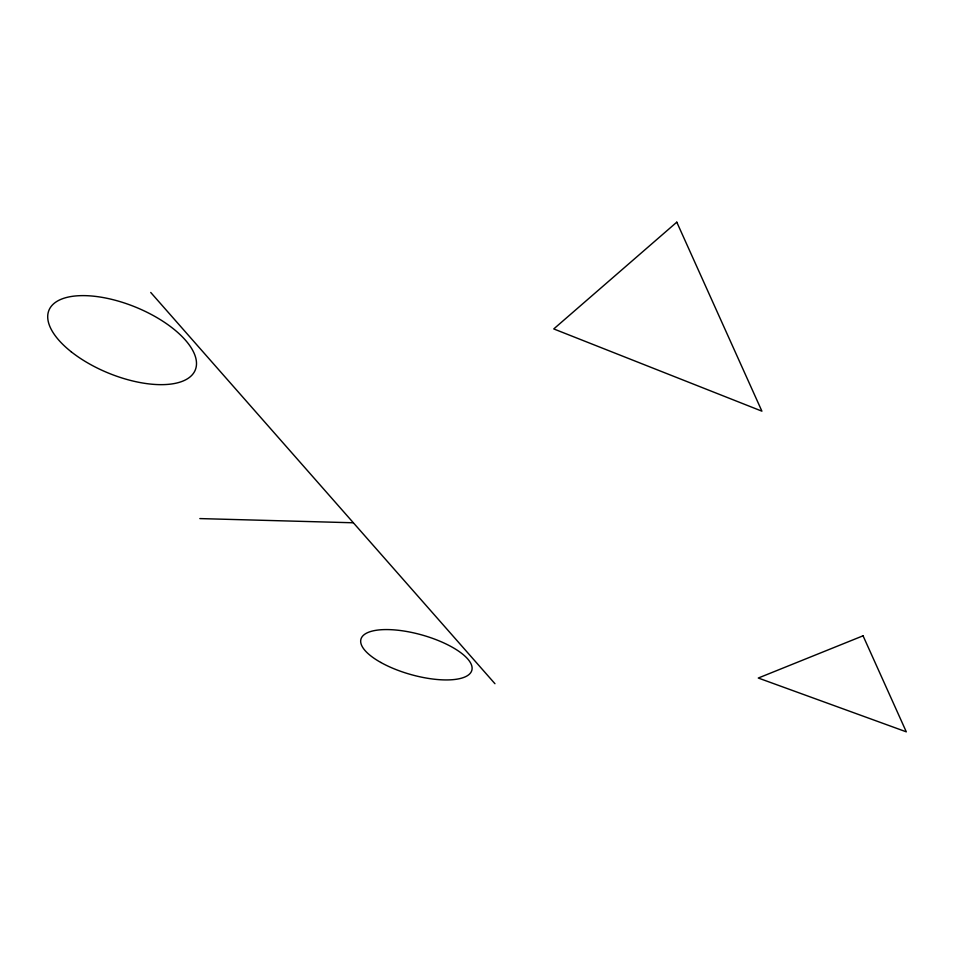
<?xml version="1.0" encoding="UTF-8"?>
<svg xmlns="http://www.w3.org/2000/svg" width="954" height="954" viewBox="0 0 954 954"><rect width="100%" height="100%" fill="white"/><g stroke="black" fill="none" stroke-linecap="round" stroke-linejoin="round"><path stroke-width="1.43" d="M199.839 518.582L353.374 522.78M150.732 292.461L494.947 683.708M676.791 222.163L553.749 328.927L761.9 411.162L676.791 222.163M863.06 635.805L758.287 678.032L906.3 731.837L863.06 635.805M380.813 662.458A57.586 20.547 15.7 0 0 471.336 671.616A57.586 20.547 15.7 0 0 397.067 630.141A57.586 20.547 15.7 0 0 380.813 662.458M71.18 351.752A79.027 35.668 22.2 0 0 194.544 371.535A79.027 35.668 22.2 0 0 100.599 297.111A79.027 35.668 22.2 0 0 71.18 351.752"/></g></svg>
